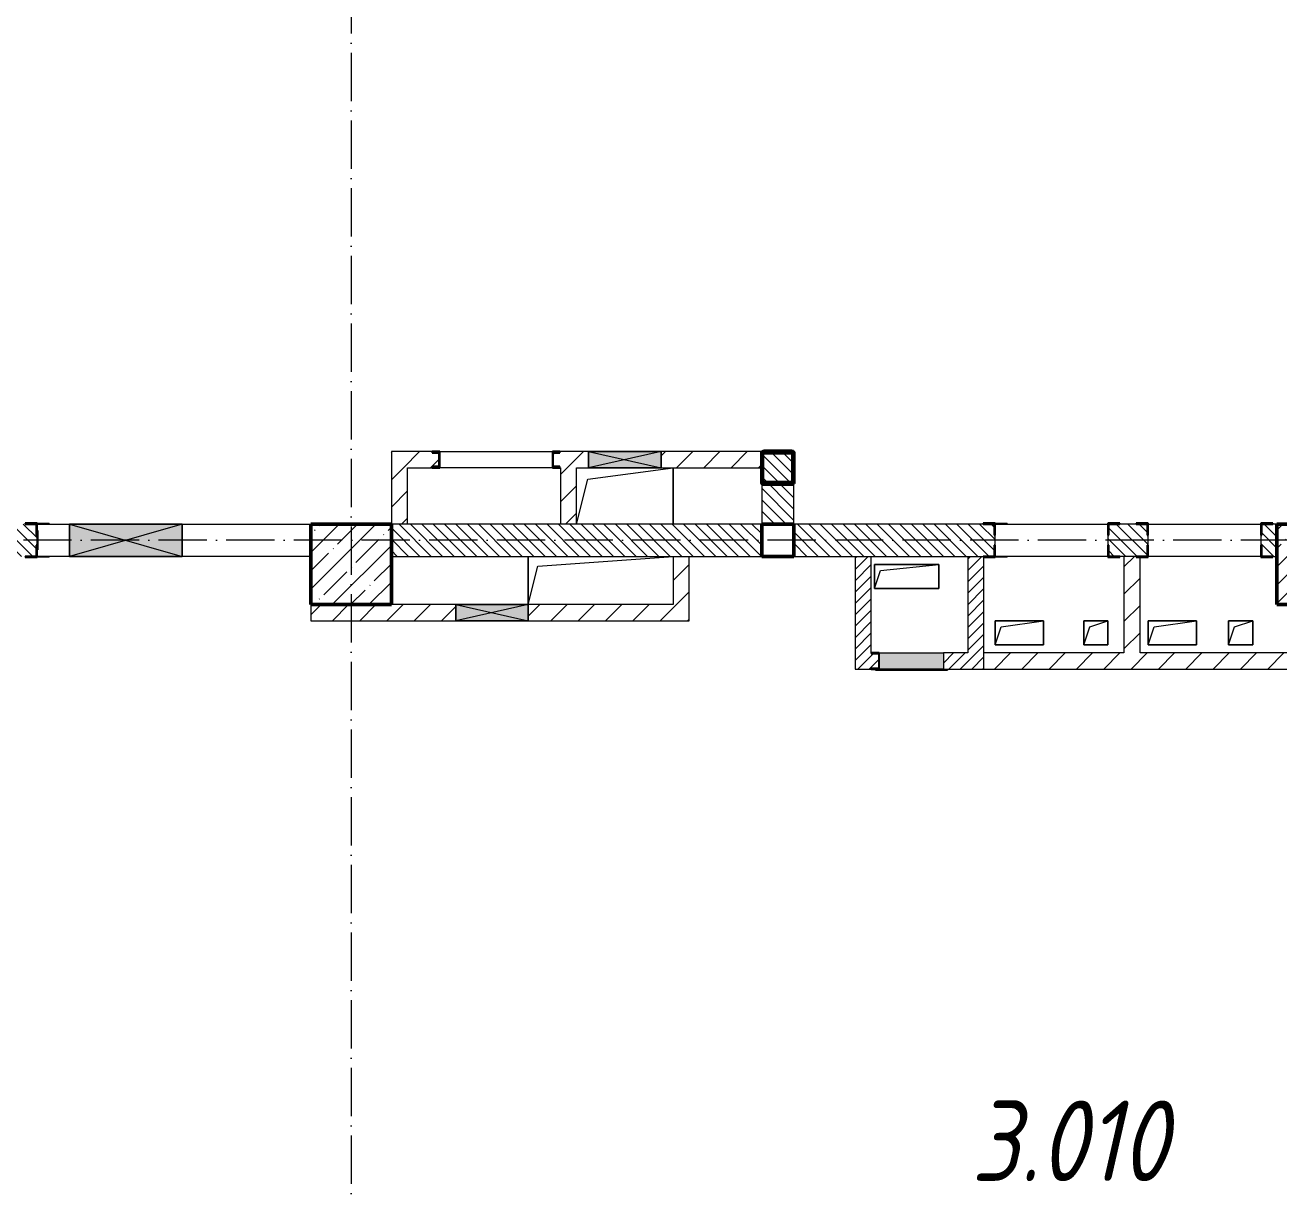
# Model space of a CAD drawing. Header units: millimetres. Extents: x 2294 to 908349, y -83289 to 219220.
# Drawn here: x 184509 to 192296, y 65042 to 72304 of the extents above; entities that cross this region are included whole.
import ezdxf

# ---------------------------------------------------------------- set-up
doc = ezdxf.new("R2010")
doc.units = ezdxf.units.MM
doc.linetypes.add('50_200_ШТРИХ_1Т_ш5_п1_п1_', pattern=[700, 500, -100, 0, -100])
for name, color, linetype, lineweight in [('0-1', 7, 'Continuous', 5), ('A-COLS-____-MCUT', 7, 'Continuous', 53), ('A-DETL-GENF-OTLN', 7, 'Continuous', 9), ('A-FLOR-____-OTLN', 7, 'Continuous', 9), ('A-GENM-____-MCUT', 7, 'Continuous', 25), ('A-GENM-____-OTLN', 7, 'Continuous', 9), ('A-GENM-____-OTLN-1', 7, 'Continuous', 25), ('A-GLAZ-____-OTLN', 7, 'Continuous', 9), ('A-WALL-____-MCUT', 7, 'Continuous', 13), ('A-WALL-____-PATT-1', 7, 'Continuous', 9), ('A-WALL-FNSH-MCUT-1', 7, 'Continuous', 9), ('I-WALL-____-OTLN', 7, 'Continuous', 9), ('S-COLS-____-MCUT', 7, 'Continuous', 50), ('S-COLS-____-OTLN', 7, 'Continuous', 9), ('S-GRID-____-OTLN-1', 7, '50_200_ШТРИХ_1Т_ш5_п1_п1_', 9), ('Марки помещений', 7, 'Continuous', 9)]:
    doc.layers.add(name, color=color, linetype=linetype, lineweight=lineweight)
doc.layers.add('A-GLAZ-____-OTLN-1', color=7, linetype='Continuous', lineweight=9, true_color=0xc0c0c0)
doc.styles.add('ISOCPEUR_I_2', font='isocpeui.ttf', dxfattribs={"width": 0.85, "height": 2.3})
pattern_1 = [(135, (165583.507, 6025.276), (-35.35534, -35.35534), [])]
pattern_2 = [(45, (165583.51, 6025.28), (-84.85281, 84.85281), [])]
pattern_3 = [(45, (165583.507, 6025.276), (-35.35534, 35.35534), [])]

# ---------------------------------------------------------------- blocks, each defined once
blk = doc.blocks.new('3osi')
at = {"layer": 'S-GRID-____-OTLN-1', "color": 251, "ltscale": 0.6, "true_color": 0x636466}
for p, q in [((186533.5, 96918.1), (186533.5, 58916.9)), ((269657.9, 69106.3), (160914.7, 69106.3))]:
    blk.add_line(p, q, dxfattribs=at)
blk = doc.blocks.new('Перемычка над витражем_2025_02_04_ifc-1-АР1_План отверстий 3 этажа в осях 1-64_Ю-ЯЯ')
at = {"layer": 'A-COLS-____-MCUT'}
for p, q in [((23688, 63631), (23512, 63631)), ((23512, 63625), (23688, 63625)), ((23500, 63619), (23500, 63443)), ((23506, 63443), (23506, 63619)), ((23694, 63619), (23694, 63443)), ((23700, 63443), (23700, 63619)), ((23688, 63437), (23512, 63437)), ((23512, 63431), (23688, 63431))]:
    blk.add_line(p, q, dxfattribs=at)
for centre, radius, start, end in [((23512, 63619), 12, 90, 180), ((23512, 63619), 6, 90, 180), ((23688, 63619), 12, 0, 90), ((23688, 63619), 6, 360, 90), ((23512, 63443), 12, 180, 270), ((23512, 63443), 6, 180, 270), ((23688, 63443), 12, 270, 0), ((23688, 63443), 6, 270, 360)]:
    blk.add_arc(centre, radius, start, end, dxfattribs=at)
blk = doc.blocks.new('BSC_Колонна _Прямоугольная - 500х500-V13-АР1_План отверстий 3 этажа в осях 1-64_Ю-ЯЯ')
at = {"layer": 'S-COLS-____-OTLN'}
h = blk.add_hatch(dxfattribs=at)
h.set_pattern_fill('FP_20', color=256, style=0, pattern_type=2)
h.set_pattern_definition([(45, (-26950, -62931.04), (-114.04925, 114.04925), []), (45, (-26835.95, -62931.04), (-114.04925, 114.04925), [201.613, -40.323, 3.353, -36.97])])
h.paths.add_polyline_path([(-250, -250), (250, -250), (250, 250), (-250, 250)], flags=0)
at = {"layer": 'S-COLS-____-MCUT'}
for p, q in [((250, 250), (-250, 250)), ((-250, 250), (-250, -250)), ((250, -250), (250, 250)), ((-250, -250), (250, -250))]:
    blk.add_line(p, q, dxfattribs=at)
blk = doc.blocks.new('BSC_Колонна _Прямоугольная - 500х500-V51-АР1_План отверстий 3 этажа в осях 1-64_Ю-ЯЯ')
at = {"layer": 'S-COLS-____-OTLN'}
h = blk.add_hatch(dxfattribs=at)
h.set_pattern_fill('FP_59', color=256, style=0, pattern_type=2)
h.set_pattern_definition([(45, (-20950, -62931.04), (-114.04925, 114.04925), []), (45, (-20835.95, -62931.04), (-114.04925, 114.04925), [201.613, -40.323, 3.353, -36.97])])
h.paths.add_polyline_path([(-250, -250), (250, -250), (250, 250), (-250, 250)], flags=0)
at = {"layer": 'S-COLS-____-MCUT'}
for p, q in [((250, 250), (-250, 250)), ((-250, 250), (-250, -250)), ((250, -250), (250, 250)), ((-250, -250), (250, -250))]:
    blk.add_line(p, q, dxfattribs=at)
blk = doc.blocks.new('Фахверк_СКБ_Уголок - 200_3960-28268576-АР1_План отверстий 3 этажа в осях 1-64_Ю-ЯЯ')
at = {"layer": 'A-GENM-____-MCUT'}
for p, q in [((200, 156), (125, 156)), ((125, 156), (125, 81)), ((200, 150), (200, 156)), ((125, 81), (131, 81)), ((131, 81), (131, 150)), ((131, 150), (200, 150)), ((131, 19), (125, 19)), ((125, 19), (125, -56)), ((131, -50), (131, 19)), ((125, -56), (200, -56)), ((200, -50), (131, -50)), ((200, -56), (200, -50))]:
    blk.add_line(p, q, dxfattribs=at)
blk = doc.blocks.new('154_Стойка_СКБ_Уголок - СМ-2180_200-28268025-АР1_План отверстий 3 этажа в осях 1-64_Ю-ЯЯ')
at = {"layer": 'A-GENM-____-MCUT'}
for p, q in [((125, 156), (125, 81)), ((200, 156), (125, 156)), ((200, 150), (200, 156)), ((125, 81), (131, 81)), ((131, 81), (131, 150)), ((131, 150), (200, 150)), ((131, 19), (125, 19)), ((125, 19), (125, -56)), ((131, -50), (131, 19)), ((125, -56), (200, -56)), ((200, -50), (131, -50)), ((200, -56), (200, -50))]:
    blk.add_line(p, q, dxfattribs=at)
blk = doc.blocks.new('Фахверк_СКБ_Уголок - 200_3960_зеркало-28268689-АР1_План отверстий 3 этажа в осях 1-64_Ю-ЯЯ')
at = {"layer": 'A-GENM-____-MCUT'}
for p, q in [((200, 156), (125, 156)), ((125, 156), (125, 81)), ((200, 150), (200, 156)), ((125, 81), (131, 81)), ((131, 81), (131, 150)), ((131, 150), (200, 150)), ((131, 19), (125, 19)), ((125, 19), (125, -56)), ((131, -50), (131, 19)), ((125, -56), (200, -56)), ((200, -50), (131, -50)), ((200, -56), (200, -50))]:
    blk.add_line(p, q, dxfattribs=at)
blk = doc.blocks.new('Стойка_Влож_Уголок_Опорный - Уголок-28213941-АР1_План отверстий 3 этажа в осях 1-64_Ю-ЯЯ')
at = {"layer": 'A-GENM-____-OTLN'}
for p, q in [((-212, -6), (-212, 0)), ((0, 0), (0, -6)), ((-212, -75), (-212, -6)), ((-212, -6), (-206, -6)), ((-212, -75), (-206, -75)), ((-6, -6), (0, -6)), ((-6, -75), (0, -75)), ((0, -6), (0, -75))]:
    blk.add_line(p, q, dxfattribs=at)
blk = doc.blocks.new('154_Стойка_СКБ_Уголок - СМ-2480_200-28346303-АР1_План отверстий 3 этажа в осях 1-64_Ю-ЯЯ')
at = {"layer": 'A-GENM-____-MCUT'}
for p, q in [((125, 156), (125, 81)), ((200, 156), (125, 156)), ((200, 150), (200, 156)), ((125, 81), (131, 81)), ((131, 81), (131, 150)), ((131, 150), (200, 150)), ((131, 19), (125, 19)), ((125, 19), (125, -56)), ((131, -50), (131, 19)), ((125, -56), (200, -56)), ((200, -50), (131, -50)), ((200, -56), (200, -50))]:
    blk.add_line(p, q, dxfattribs=at)
blk = doc.blocks.new('Стойка_Влож_Полоса боковая - Полоса-V164-АР1_План отверстий 3 этажа в осях 1-64_Ю-ЯЯ')
at = {"layer": 'A-GENM-____-OTLN'}
for p, q in [((-5, 60), (0, 60)), ((-5, -60), (-5, 60)), ((0, 31), (0, -31)), ((0, -60), (-5, -60))]:
    blk.add_line(p, q, dxfattribs=at)
blk = doc.blocks.new('AR_Отверстие Ниша - Лючок-32405342-АР1_План отверстий 3 этажа в осях 1-64_Ю-ЯЯ')
at = {"layer": 'A-GLAZ-____-OTLN'}
blk.add_hatch(color=256, dxfattribs=at).paths.add_polyline_path([(-200, 50), (-200, -50), (200, -50), (200, 50)], flags=0)
for p, q in [((-200, 50), (200, 50)), ((-200, -50), (-200, 50)), ((200, -50), (-200, -50))]:
    blk.add_line(p, q, dxfattribs=at)
blk = doc.blocks.new('Л_Общий_Лючок - Лючок-29759355-АР1_План отверстий 3 этажа в осях 1-64_Ю-ЯЯ')
at = {"layer": 'A-GLAZ-____-OTLN-1'}
blk.add_hatch(color=256, dxfattribs=at).paths.add_polyline_path([(-3, -6), (424, -6), (424, 0), (-24, 0), (-24, -6)], flags=0)
at = {"layer": 'A-GLAZ-____-OTLN'}
for p, q in [((-24, 0), (-24, -6)), ((424, 0), (424, -6)), ((-24, -6), (424, -6))]:
    blk.add_line(p, q, dxfattribs=at)
blk = doc.blocks.new('154_Фахверк_СКБ_Швеллер - Тип_100_3960_зеркало-29769493-АР1_План отверстий 3 этажа в осях 1-64_Ю-ЯЯ')
at = {"layer": 'A-GENM-____-MCUT'}
for p, q in [((175, 50), (125, 50)), ((125, 50), (125, -50)), ((128, 47), (175, 47)), ((128, -47), (128, 47)), ((175, 47), (175, 50)), ((125, -50), (175, -50)), ((175, -47), (128, -47)), ((175, -50), (175, -47))]:
    blk.add_line(p, q, dxfattribs=at)
blk = doc.blocks.new('AR_Отверстие прямоугольное _в плите_ - AR_Отверстие прямоугольное _в плите_-30229441-АР1_План отверстий 3 этажа в осях 1-64_Ю-ЯЯ')
at = {"layer": 'A-GENM-____-OTLN'}
for p, q in [((150, 75), (-150, 75)), ((-150, 75), (-150, -75)), ((-150, -75), (-112.5, 37.5)), ((-112.5, 37.5), (150, 75)), ((150, -75), (150, 75)), ((-150, -75), (150, -75))]:
    blk.add_line(p, q, dxfattribs=at)
blk = doc.blocks.new('AR_Отверстие прямоугольное _в плите_ - AR_Отверстие прямоугольное _в плите_-30423627-АР1_План отверстий 3 этажа в осях 1-64_Ю-ЯЯ')
at = {"layer": 'A-GENM-____-OTLN'}
for p, q in [((75, 75), (-75, 75)), ((-75, 75), (-75, -75)), ((-75, -75), (-37.5, 37.5)), ((-37.5, 37.5), (75, 75)), ((75, -75), (75, 75)), ((-75, -75), (75, -75))]:
    blk.add_line(p, q, dxfattribs=at)
blk = doc.blocks.new('AR_Отверстие прямоугольное _в плите_ - AR_Отверстие прямоугольное _в плите_-V167-АР1_План отверстий 3 этажа в осях 1-64_Ю-ЯЯ')
at = {"layer": 'A-GENM-____-OTLN'}
for p, q in [((200, 75), (-200, 75)), ((-200, 75), (-200, -75)), ((-200, -75), (-162.5, 37.5)), ((-162.5, 37.5), (200, 75)), ((200, -75), (200, 75)), ((-200, -75), (200, -75))]:
    blk.add_line(p, q, dxfattribs=at)
blk = doc.blocks.new('AR_Отверстие прямоугольное _в плите_ - AR_Отверстие прямоугольное _в плите_-30552527-АР1_План отверстий 3 этажа в осях 1-64_Ю-ЯЯ')
at = {"layer": 'A-GENM-____-OTLN'}
for p, q in [((-230, 105), (300, 175)), ((300, -175), (300, 175)), ((-300, -175), (-230, 105))]:
    blk.add_line(p, q, dxfattribs=at)
blk = doc.blocks.new('AR_Отверстие прямоугольное _в плите_ - AR_Отверстие прямоугольное _в плите_-30552666-АР1_План отверстий 3 этажа в осях 1-64_Ю-ЯЯ')
at = {"layer": 'A-GENM-____-OTLN'}
for p, q in [((-450, 150), (-450, -150)), ((-450, -150), (-390, 90)), ((-390, 90), (450, 150))]:
    blk.add_line(p, q, dxfattribs=at)
blk = doc.blocks.new('154_Стойка_СКБ_Швеллер - СМ-2180_100-28318692-АР1_План отверстий 3 этажа в осях 1-64_Ю-ЯЯ')
at = {"layer": 'A-GENM-____-MCUT'}
for p, q in [((171, 50), (125, 50)), ((125, 50), (125, -50)), ((129.5, 42.4), (171, 42.4)), ((129.5, -42.4), (129.5, 42.4)), ((171, 42.4), (171, 50)), ((125, -50), (171, -50)), ((171, -42.4), (129.5, -42.4)), ((171, -50), (171, -42.4))]:
    blk.add_line(p, q, dxfattribs=at)
blk = doc.blocks.new('BSC_Колонна _Прямоугольная1 - 200х200 _металл_-35216022-АР1_План отверстий 3 этажа в осях 1-64_Ю-ЯЯ')
at = {"layer": 'S-COLS-____-MCUT'}
for p, q in [((100, 100), (-100, 100)), ((-100, 100), (-100, -100)), ((100, -100), (100, 100)), ((-100, -100), (100, -100))]:
    blk.add_line(p, q, dxfattribs=at)
blk = doc.blocks.new('AR_Отверстие прямоугольное _в стене_ - AR_Отверстие прямоугольное _в стене__ОВ-36919374-АР1_План отверстий 3 этажа в осях 1-64_Ю-ЯЯ')
at = {"layer": 'A-GLAZ-____-OTLN'}
blk.add_hatch(color=256, dxfattribs=at).paths.add_polyline_path([(225, -50), (225, 50), (-225, 50), (-225, -50)], flags=0)
at = {"layer": 'A-DETL-GENF-OTLN'}
for p, q in [((-225, -50), (-225, 50)), ((-225, 50), (225, 50)), ((225, 50), (-225, -50)), ((-225, 50), (225, -50)), ((225, 50), (-225, 50)), ((-225, 50), (-225, -50)), ((225, 50), (225, -50)), ((225, -50), (225, 50)), ((225, -50), (-225, -50)), ((-225, -50), (225, -50))]:
    blk.add_line(p, q, dxfattribs=at)
blk = doc.blocks.new('AR_Отверстие прямоугольное _в стене_ - AR_Отверстие прямоугольное _в стене__ОВ-36917871-АР1_План отверстий 3 этажа в осях 1-64_Ю-ЯЯ')
at = {"layer": 'A-GLAZ-____-OTLN'}
blk.add_hatch(color=256, dxfattribs=at).paths.add_polyline_path([(350, -100), (350, 100), (-350, 100), (-350, -100)], flags=0)
at = {"layer": 'A-DETL-GENF-OTLN'}
for p, q in [((-350, -100), (-350, 100)), ((-350, 100), (350, 100)), ((350, 100), (-350, -100)), ((-350, 100), (350, -100)), ((350, 100), (-350, 100)), ((-350, 100), (-350, -100)), ((350, 100), (350, -100)), ((350, -100), (350, 100)), ((350, -100), (-350, -100)), ((-350, -100), (350, -100))]:
    blk.add_line(p, q, dxfattribs=at)
blk = doc.blocks.new('AR_Отверстие прямоугольное _в стене__БезПР - AR_Отверстие прямоугольное _в стене__БезПР-36899026-АР1_План отверстий 3 этажа в осях 1-64_Ю-ЯЯ')
at = {"layer": 'A-GLAZ-____-OTLN'}
blk.add_hatch(color=256, dxfattribs=at).paths.add_polyline_path([(225, -50), (225, 50), (-225, 50), (-225, -50)], flags=0)
at = {"layer": 'A-DETL-GENF-OTLN'}
for p, q in [((-225, -50), (-225, 50)), ((-225, 50), (225, 50)), ((225, 50), (-225, -50)), ((-225, 50), (225, -50)), ((225, 50), (-225, 50)), ((-225, 50), (-225, -50)), ((225, 50), (225, -50)), ((225, -50), (225, 50)), ((225, -50), (-225, -50)), ((-225, -50), (225, -50))]:
    blk.add_line(p, q, dxfattribs=at)
at = {"layer": 'A-GLAZ-____-OTLN'}
blk.add_line((225, 50), (-225, 50), dxfattribs=at)
blk = doc.blocks.new('3floor')
at = {"layer": 'A-WALL-____-PATT-1'}
h = blk.add_hatch(dxfattribs=at)
h.set_pattern_fill('FP_7', color=256, style=0, pattern_type=2)
h.set_pattern_definition(pattern_2)
h.paths.add_polyline_path([(186783.5, 69556.3), (187037.5, 69556.3), (187037.5, 69563.9), (187079, 69563.9), (187079, 69648.7), (187037.5, 69648.7), (187037.5, 69656.3), (186783.5, 69656.3)], flags=0)
h.paths.add_polyline_path([(189083.5, 69556.3), (189083.5, 69656.3), (188458.5, 69656.3), (188458.5, 69556.3), (188546.5, 69556.3)], flags=0)
h.paths.add_polyline_path([(187829.5, 69556.3), (188008.5, 69556.3), (188008.5, 69656.3), (187829.5, 69656.3), (187829.5, 69648.7), (187788, 69648.7), (187788, 69563.9), (187829.5, 69563.9)], flags=0)
h = blk.add_hatch(dxfattribs=at)
h.set_pattern_fill('FP_9', color=256, style=0, pattern_type=2)
h.set_pattern_definition(pattern_1)
h.paths.add_polyline_path([(189283.5, 69206.3), (189283.5, 69656.3), (189083.5, 69656.3), (189083.5, 69206.3)], flags=0)
h = blk.add_hatch(dxfattribs=at)
h.set_pattern_fill('FP_7', color=256, style=0, pattern_type=2)
h.set_pattern_definition(pattern_2)
h.paths.add_polyline_path([(186883.5, 69206.3), (186883.5, 69556.3), (186783.5, 69556.3), (186783.5, 69206.3)], flags=0)
h = blk.add_hatch(dxfattribs=at)
h.set_pattern_fill('FP_7', color=256, style=0, pattern_type=2)
h.set_pattern_definition(pattern_2)
h.paths.add_polyline_path([(187933.5, 69206.3), (187933.5, 69556.3), (187833.5, 69556.3), (187833.5, 69206.3)], flags=0)
h = blk.add_hatch(dxfattribs=at)
h.set_pattern_fill('FP_9', color=256, style=0, pattern_type=2)
h.set_pattern_definition(pattern_1)
h.paths.add_polyline_path([(184508.5, 69006.3), (184577.5, 69006.3), (184577.5, 69075.3), (184583.5, 69075.3), (184583.5, 69137.3), (184577.5, 69137.3), (184577.5, 69206.3), (184183.5, 69206.3), (184183.5, 69006.3)], flags=0)
h = blk.add_hatch(dxfattribs=at)
h.set_pattern_fill('FP_9', color=256, style=0, pattern_type=2)
h.set_pattern_definition(pattern_1)
h.paths.add_polyline_path([(192189.5, 69006.3), (192283.5, 69006.3), (192283.5, 69206.3), (192189.5, 69206.3), (192189.5, 69137.3), (192183.5, 69137.3), (192183.5, 69075.3), (192189.5, 69075.3)], flags=0)
h.paths.add_polyline_path([(189083.5, 69006.3), (189083.5, 69206.3), (186783.5, 69206.3), (186783.5, 69006.3), (188633.5, 69006.3)], flags=0)
h.paths.add_polyline_path([(189283.5, 69006.3), (190527.5, 69006.3), (190527.5, 69075.3), (190533.5, 69075.3), (190533.5, 69137.3), (190527.5, 69137.3), (190527.5, 69206.3), (189283.5, 69206.3), (189283.5, 69137.4)], flags=0)
h.paths.add_polyline_path([(191477.5, 69006.3), (191477.5, 69075.3), (191483.5, 69075.3), (191483.5, 69137.3), (191477.5, 69137.3), (191477.5, 69206.3), (191239.5, 69206.3), (191239.5, 69137.3), (191233.5, 69137.3), (191233.5, 69075.3), (191239.5, 69075.3), (191239.5, 69006.3), (191433.5, 69006.3)], flags=0)
h = blk.add_hatch(dxfattribs=at)
h.set_pattern_fill('FP_7', color=256, style=0, pattern_type=2)
h.set_pattern_definition(pattern_2)
h.paths.add_polyline_path([(188546.5, 68606.3), (188633.5, 68606.3), (188633.5, 69006.3), (188533.5, 69006.3), (188533.5, 68606.3)], flags=0)
h = blk.add_hatch(dxfattribs=at)
h.set_pattern_fill('FP_8', color=256, style=0, pattern_type=2)
h.set_pattern_definition(pattern_3)
h.paths.add_polyline_path([(189763.5, 68306.3), (189763.5, 69006.3), (189663.5, 69006.3), (189663.5, 68306.3)], flags=0)
h = blk.add_hatch(dxfattribs=at)
h.set_pattern_fill('FP_8', color=256, style=0, pattern_type=2)
h.set_pattern_definition(pattern_3)
h.paths.add_polyline_path([(190463.5, 68406.3), (190463.5, 69000.3), (190458.5, 69000.3), (190458.5, 69006.3), (190363.5, 69006.3), (190363.5, 68406.3), (190458.5, 68406.3)], flags=0)
h = blk.add_hatch(dxfattribs=at)
h.set_pattern_fill('FP_7', color=256, style=0, pattern_type=2)
h.set_pattern_definition(pattern_2)
h.paths.add_polyline_path([(191433.5, 68406.3), (191433.5, 69000.3), (191408.5, 69000.3), (191408.5, 69006.3), (191333.5, 69006.3), (191333.5, 68406.3), (191408.5, 68406.3)], flags=0)
h = blk.add_hatch(dxfattribs=at)
h.set_pattern_fill('FP_7', color=256, style=0, pattern_type=2)
h.set_pattern_definition(pattern_2)
h.paths.add_polyline_path([(188533.5, 68606.3), (188533.5, 68706.3), (187633.5, 68706.3), (187633.5, 68606.3), (187662.8, 68606.3)], flags=0)
h.paths.add_polyline_path([(187183.5, 68606.3), (187183.5, 68706.3), (186283.5, 68706.3), (186283.5, 68606.3), (186783.5, 68606.3)], flags=0)
h = blk.add_hatch(dxfattribs=at)
h.set_pattern_fill('FP_8', color=256, style=0, pattern_type=2)
h.set_pattern_definition(pattern_3)
h.paths.add_polyline_path([(190213.5, 68306.3), (190463.5, 68306.3), (190463.5, 68406.3), (190213.5, 68406.3), (190213.5, 68381.3)], flags=0)
h.paths.add_polyline_path([(189781.5, 68309.3), (189810.5, 68309.3), (189810.5, 68403.3), (189763.5, 68403.3), (189763.5, 68309.3)], flags=0)
h = blk.add_hatch(dxfattribs=at)
h.set_pattern_fill('FP_7', color=256, style=0, pattern_type=2)
h.set_pattern_definition(pattern_2)
h.paths.add_polyline_path([(195783.5, 68306.3), (195783.5, 68406.3), (195283.5, 68406.3), (195283.5, 68306.3), (195616.4, 68306.3)], flags=0)
h.paths.add_polyline_path([(194833.5, 68306.3), (194833.5, 68406.3), (190463.5, 68406.3), (190463.5, 68306.3), (193848.9, 68306.3)], flags=0)
at = {"layer": 'A-FLOR-____-OTLN'}
for p, q in [((188533.5, 69556.3), (188533.5, 69206.3)), ((187633.5, 68706.3), (187633.5, 69006.3)), ((189783.5, 68956.3), (190183.5, 68956.3)), ((189783.5, 68806.3), (189783.5, 68956.3)), ((190183.5, 68956.3), (190183.5, 68806.3)), ((190183.5, 68806.3), (189783.5, 68806.3)), ((190533.5, 68606.3), (190833.5, 68606.3)), ((190533.5, 68456.3), (190533.5, 68606.3)), ((190833.5, 68606.3), (190833.5, 68456.3)), ((191083.5, 68606.3), (191233.5, 68606.3)), ((191083.5, 68456.3), (191083.5, 68606.3)), ((191233.5, 68606.3), (191233.5, 68456.3)), ((191483.5, 68606.3), (191783.5, 68606.3)), ((191483.5, 68456.3), (191483.5, 68606.3)), ((191783.5, 68606.3), (191783.5, 68456.3)), ((191983.5, 68606.3), (192133.5, 68606.3)), ((191983.5, 68456.3), (191983.5, 68606.3)), ((192133.5, 68606.3), (192133.5, 68456.3)), ((190833.5, 68456.3), (190533.5, 68456.3)), ((191233.5, 68456.3), (191083.5, 68456.3)), ((191783.5, 68456.3), (191483.5, 68456.3)), ((192133.5, 68456.3), (191983.5, 68456.3))]:
    blk.add_line(p, q, dxfattribs=at)
at = {"layer": 'A-WALL-____-MCUT'}
for p, q in [((189283.5, 69656.3), (189083.5, 69656.3)), ((189083.5, 69656.3), (189083.5, 69206.3)), ((189283.5, 69206.3), (189283.5, 69656.3)), ((189083.5, 69206.3), (186783.5, 69206.3)), ((190458.5, 69206.3), (189283.5, 69206.3)), ((191408.5, 69206.3), (191308.5, 69206.3)), ((192283.5, 69206.3), (192258.5, 69206.3)), ((190533.5, 69075.3), (190533.5, 69137.3)), ((191233.5, 69137.3), (191233.5, 69075.3)), ((191483.5, 69075.3), (191483.5, 69137.3)), ((192183.5, 69137.3), (192183.5, 69075.3)), ((186783.5, 69006.3), (189083.5, 69006.3)), ((189283.5, 69006.3), (190458.5, 69006.3)), ((191408.5, 69006.3), (191308.5, 69006.3)), ((192258.5, 69006.3), (192283.5, 69006.3))]:
    blk.add_line(p, q, dxfattribs=at)
at = {"layer": 'A-WALL-FNSH-MCUT-1'}
for p, q in [((187037.5, 69656.3), (186783.5, 69656.3)), ((186783.5, 69656.3), (186783.5, 69206.3)), ((188008.5, 69656.3), (187829.5, 69656.3)), ((189083.5, 69656.3), (188458.5, 69656.3)), ((189083.5, 69656.3), (189083.5, 69656.3)), ((186883.5, 69556.3), (187037.5, 69556.3)), ((186883.5, 69206.3), (186883.5, 69556.3)), ((187829.5, 69556.3), (187833.5, 69556.3)), ((187833.5, 69556.3), (187833.5, 69206.3)), ((187933.5, 69206.3), (187933.5, 69556.3)), ((187933.5, 69556.3), (188008.5, 69556.3)), ((188458.5, 69556.3), (189083.5, 69556.3)), ((188533.5, 69006.3), (188533.5, 68706.3)), ((188633.5, 68606.3), (188633.5, 69006.3)), ((189663.5, 69006.3), (189663.5, 68306.3)), ((189763.5, 68406.3), (189763.5, 69006.3)), ((190363.5, 69006.3), (190363.5, 68406.3)), ((190463.5, 68306.3), (190463.5, 69000.3)), ((191333.5, 69006.3), (191333.5, 68406.3)), ((191433.5, 68406.3), (191433.5, 69000.3)), ((186283.5, 68706.3), (186283.5, 68606.3)), ((187183.5, 68706.3), (186783.5, 68706.3)), ((188533.5, 68706.3), (187633.5, 68706.3)), ((186283.5, 68606.3), (187183.5, 68606.3)), ((187633.5, 68606.3), (188633.5, 68606.3)), ((190363.5, 68406.3), (190213.5, 68406.3)), ((191333.5, 68406.3), (190463.5, 68406.3)), ((192683.5, 68406.3), (191433.5, 68406.3)), ((189663.5, 68306.3), (189763.5, 68306.3)), ((190213.5, 68306.3), (194833.5, 68306.3))]:
    blk.add_line(p, q, dxfattribs=at)
at = {"layer": 'I-WALL-____-OTLN'}
for p, q in [((187083.5, 69656.3), (187783.5, 69656.3)), ((187783.5, 69556.3), (187083.5, 69556.3)), ((184583.5, 69206.3), (184783.5, 69206.3)), ((185483.5, 69206.3), (186283.5, 69206.3)), ((190533.5, 69206.3), (191233.5, 69206.3)), ((191483.5, 69206.3), (192183.5, 69206.3)), ((184783.5, 69006.3), (184583.5, 69006.3)), ((186283.5, 69006.3), (185483.5, 69006.3)), ((191233.5, 69006.3), (190533.5, 69006.3)), ((192183.5, 69006.3), (191483.5, 69006.3))]:
    blk.add_line(p, q, dxfattribs=at)
at = {"layer": '0-1'}
blk.add_blockref('Перемычка над витражем_2025_02_04_ifc-1-АР1_План отверстий 3 этажа в осях 1-64_Ю-ЯЯ', (165583.5, 6025.3), dxfattribs=at)
at = {"layer": 'A-GENM-____-OTLN'}
for name, p in [('AR_Отверстие прямоугольное _в плите_ - AR_Отверстие прямоугольное _в плите_-30552527-АР1_План отверстий 3 этажа в осях 1-64_Ю-ЯЯ', (188233.5, 69381.3)), ('AR_Отверстие прямоугольное _в плите_ - AR_Отверстие прямоугольное _в плите_-30552666-АР1_План отверстий 3 этажа в осях 1-64_Ю-ЯЯ', (188083.5, 68856.3)), ('AR_Отверстие прямоугольное _в плите_ - AR_Отверстие прямоугольное _в плите_-V167-АР1_План отверстий 3 этажа в осях 1-64_Ю-ЯЯ', (189983.5, 68881.3)), ('AR_Отверстие прямоугольное _в плите_ - AR_Отверстие прямоугольное _в плите_-30229441-АР1_План отверстий 3 этажа в осях 1-64_Ю-ЯЯ', (190683.5, 68531.3)), ('AR_Отверстие прямоугольное _в плите_ - AR_Отверстие прямоугольное _в плите_-30423627-АР1_План отверстий 3 этажа в осях 1-64_Ю-ЯЯ', (191158.5, 68531.3)), ('AR_Отверстие прямоугольное _в плите_ - AR_Отверстие прямоугольное _в плите_-30229441-АР1_План отверстий 3 этажа в осях 1-64_Ю-ЯЯ', (191633.5, 68531.3)), ('AR_Отверстие прямоугольное _в плите_ - AR_Отверстие прямоугольное _в плите_-30423627-АР1_План отверстий 3 этажа в осях 1-64_Ю-ЯЯ', (192058.5, 68531.3))]:
    blk.add_blockref(name, p, dxfattribs=at)
for name, p, rotation in [('Стойка_Влож_Уголок_Опорный - Уголок-28213941-АР1_План отверстий 3 этажа в осях 1-64_Ю-ЯЯ', (184583.5, 69212.3), 89.99999999999955), ('Стойка_Влож_Полоса боковая - Полоса-V164-АР1_План отверстий 3 этажа в осях 1-64_Ю-ЯЯ', (184583.5, 69106.3), 180), ('Стойка_Влож_Уголок_Опорный - Уголок-28213941-АР1_План отверстий 3 этажа в осях 1-64_Ю-ЯЯ', (190533.5, 69212.3), 89.99999999999955)]:
    blk.add_blockref(name, p, dxfattribs=dict(at, rotation=rotation))
at = {"layer": 'A-GENM-____-OTLN-1', "rotation": 180}
for name, p in [('154_Стойка_СКБ_Швеллер - СМ-2180_100-28318692-АР1_План отверстий 3 этажа в осях 1-64_Ю-ЯЯ', (187208.5, 69606.3)), ('154_Стойка_СКБ_Уголок - СМ-2480_200-28346303-АР1_План отверстий 3 этажа в осях 1-64_Ю-ЯЯ', (184708.5, 69156.3)), ('154_Стойка_СКБ_Уголок - СМ-2180_200-28268025-АР1_План отверстий 3 этажа в осях 1-64_Ю-ЯЯ', (190658.5, 69156.3)), ('Фахверк_СКБ_Уголок - 200_3960-28268576-АР1_План отверстий 3 этажа в осях 1-64_Ю-ЯЯ', (191608.5, 69156.3)), ('154_Фахверк_СКБ_Швеллер - Тип_100_3960_зеркало-29769493-АР1_План отверстий 3 этажа в осях 1-64_Ю-ЯЯ', (189938.5, 68356.3))]:
    blk.add_blockref(name, p, dxfattribs=at)
at = {"layer": 'A-GENM-____-OTLN-1'}
for name, p in [('154_Стойка_СКБ_Швеллер - СМ-2180_100-28318692-АР1_План отверстий 3 этажа в осях 1-64_Ю-ЯЯ', (187658.5, 69606.3)), ('Фахверк_СКБ_Уголок - 200_3960_зеркало-28268689-АР1_План отверстий 3 этажа в осях 1-64_Ю-ЯЯ', (191108.5, 69056.3)), ('Фахверк_СКБ_Уголок - 200_3960_зеркало-28268689-АР1_План отверстий 3 этажа в осях 1-64_Ю-ЯЯ', (192058.5, 69056.3))]:
    blk.add_blockref(name, p, dxfattribs=at)
at = {"layer": 'A-GLAZ-____-OTLN'}
for name, p in [('AR_Отверстие прямоугольное _в стене_ - AR_Отверстие прямоугольное _в стене__ОВ-36919374-АР1_План отверстий 3 этажа в осях 1-64_Ю-ЯЯ', (188233.5, 69606.3)), ('AR_Отверстие прямоугольное _в стене_ - AR_Отверстие прямоугольное _в стене__ОВ-36917871-АР1_План отверстий 3 этажа в осях 1-64_Ю-ЯЯ', (185133.5, 69106.3)), ('AR_Отверстие прямоугольное _в стене__БезПР - AR_Отверстие прямоугольное _в стене__БезПР-36899026-АР1_План отверстий 3 этажа в осях 1-64_Ю-ЯЯ', (187408.5, 68656.3)), ('Л_Общий_Лючок - Лючок-29759355-АР1_План отверстий 3 этажа в осях 1-64_Ю-ЯЯ', (189813.5, 68306.3))]:
    blk.add_blockref(name, p, dxfattribs=at)
at = {"layer": 'A-GLAZ-____-OTLN', "rotation": 180}
blk.add_blockref('AR_Отверстие Ниша - Лючок-32405342-АР1_План отверстий 3 этажа в осях 1-64_Ю-ЯЯ', (190013.5, 68356.3), dxfattribs=at)
at = {"layer": 'S-COLS-____-OTLN'}
for name, p in [('BSC_Колонна _Прямоугольная - 500х500-V51-АР1_План отверстий 3 этажа в осях 1-64_Ю-ЯЯ', (186533.5, 68956.3)), ('BSC_Колонна _Прямоугольная - 500х500-V13-АР1_План отверстий 3 этажа в осях 1-64_Ю-ЯЯ', (192533.5, 68956.3))]:
    blk.add_blockref(name, p, dxfattribs=at)
at = {"layer": 'S-COLS-____-OTLN', "rotation": 270.0000000000001}
blk.add_blockref('BSC_Колонна _Прямоугольная1 - 200х200 _металл_-35216022-АР1_План отверстий 3 этажа в осях 1-64_Ю-ЯЯ', (189183.5, 69106.3), dxfattribs=at)
at = {"layer": 'Марки помещений', "insert": (190384.5, 65627.7), "char_height": 500, "width": 737.552, "attachment_point": 1, "style": 'ISOCPEUR_I_2'}
blk.add_mtext('3.010', dxfattribs=at)

msp = doc.modelspace()

# ---------------------------------------------------------------- block references
for name in ['3osi', '3floor']:
    msp.add_blockref(name, (0, 0))

doc.saveas('drawing.dxf')
